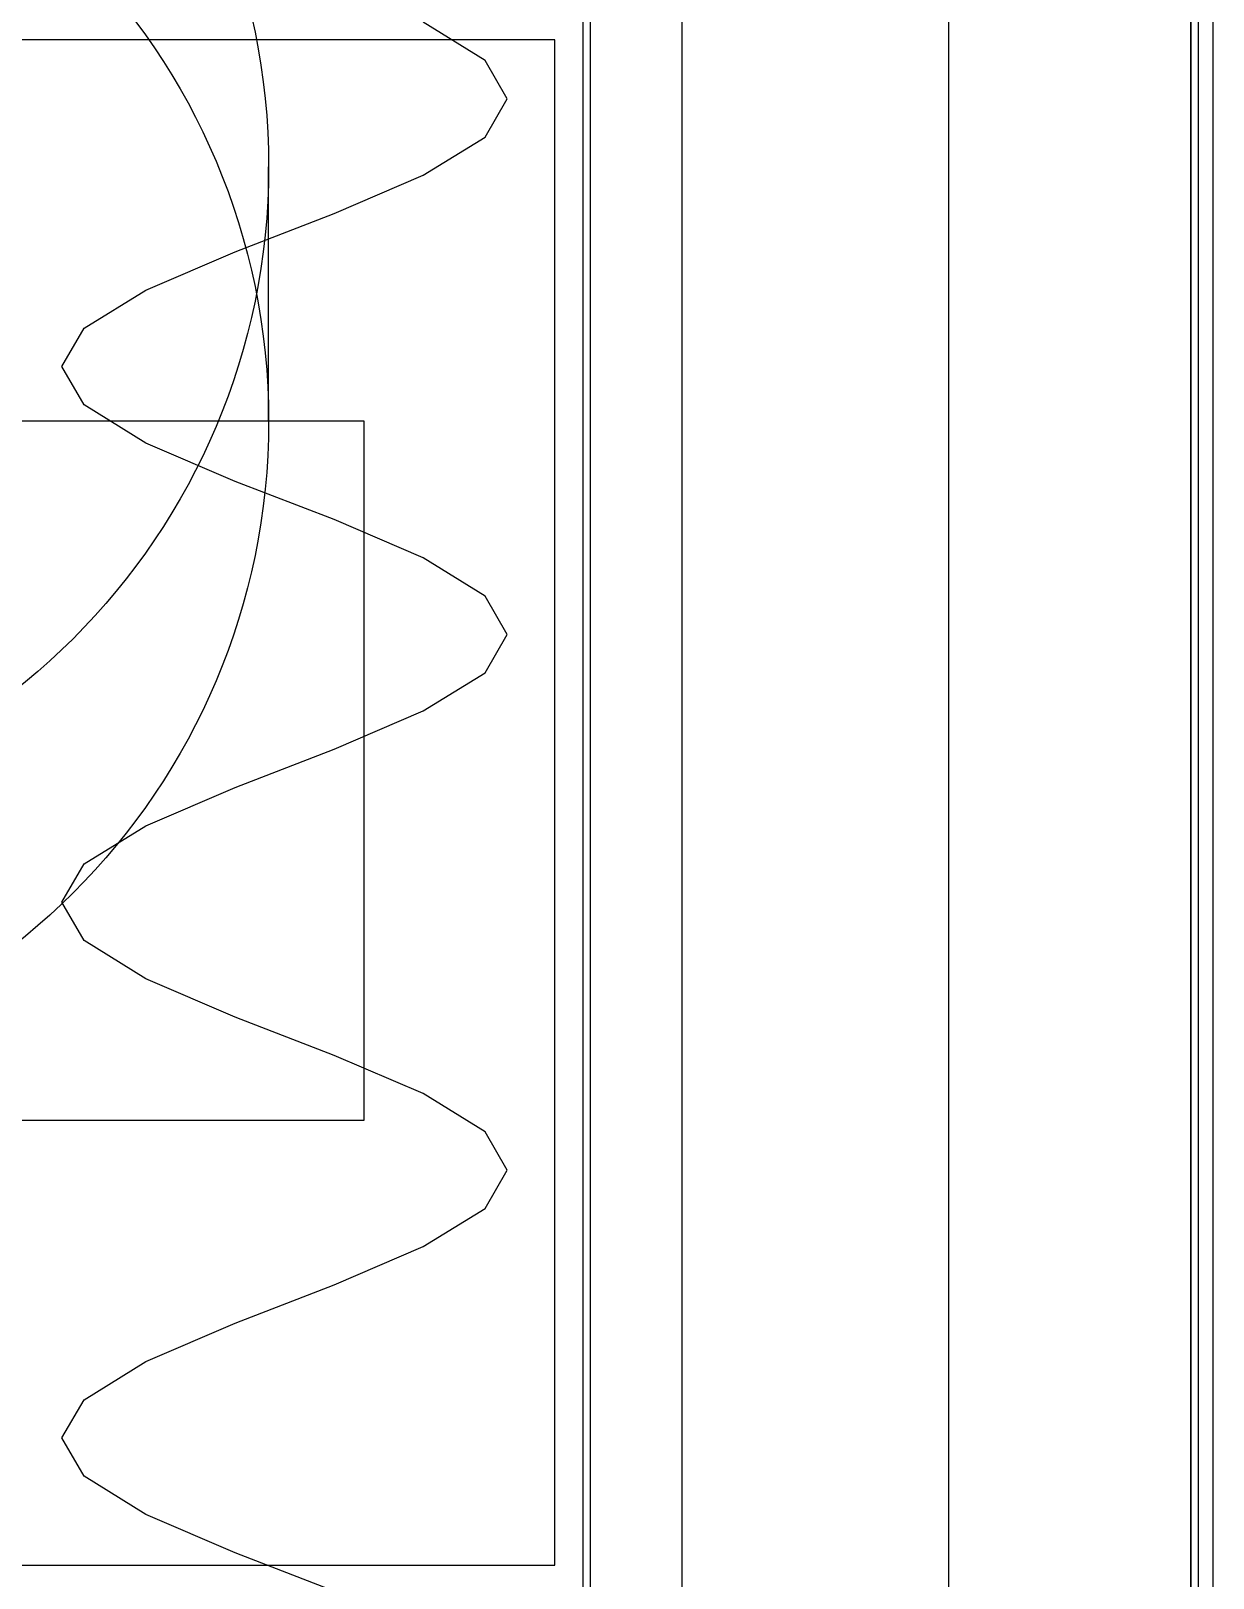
# Model space of a CAD drawing. Header units: metres. Extents: x -14 to 954, y -39 to 888.
# Drawn here: x 767.6 to 953.5, y 428 to 671.4 of the extents above; entities that cross this region are included whole.
import ezdxf

# ---------------------------------------------------------------- set-up
doc = ezdxf.new("R2010")
doc.units = ezdxf.units.M
for name, color, linetype in [('01_CHASIS_PTR_SOLDADO', 4, 'Continuous'), ('02_FORRO_EXTERIOR_LAMINA', 8, 'Continuous'), ('02_LOUVERS_LATERALES_VENTILACION', 3, 'Continuous'), ('05_COMPRESOR_HERMETICO_BOWA', 3, 'Continuous'), ('07_CHAROLAS_Y_CANALES', 5, 'Continuous'), ('08_RESORTES_HELICOIDALES', 1, 'Continuous'), ('09_CONDENSADOR_Y_VENTILADOR', 3, 'Continuous'), ('17_TOPPERS_COMIDA_CORRIDA_FITNESS', 1, 'Continuous')]:
    doc.layers.add(name, color=color, linetype=linetype)

msp = doc.modelspace()

# ---------------------------------------------------------------- linework, layer by layer
at = {"layer": '01_CHASIS_PTR_SOLDADO'}
for p, q in [((911.9, 841.9), (911.9, 38.1)), ((911.9, 841.9, 38.1), (911.9, 38.1, 38.1)), ((911.9, 841.9, 434.6), (911.9, 38.1, 434.6)), ((911.9, 841.9, 460), (911.9, 38.1, 460)), ((911.9, 841.9, 1791.9), (911.9, 38.1, 1791.9)), ((911.9, 841.9, 1830), (911.9, 38.1, 1830)), ((950, 38.1), (950, 841.9)), ((950, 38.1, 38.1), (950, 841.9)), ((950, 38.1, 434.6), (950, 841.9, 434.6)), ((950, 38.1, 460), (950, 841.9, 434.6)), ((950, 38.1, 1791.9), (950, 841.9, 1791.9)), ((950, 38.1, 1830), (950, 841.9, 1791.9))]:
    msp.add_line(p, q, dxfattribs=at)
at = {"layer": '02_FORRO_EXTERIOR_LAMINA'}
for p, q in [((951.21, -1.21, 1830), (951.21, 881.21, 1830)), ((951.21, -1.21, 1831.21), (951.21, 881.21, 1830)), ((951.21, -1.21, -1.21), (951.21, 881.21, -1.21)), ((951.21, -1.21), (951.21, 881.21, -1.21)), ((950, 880), (950, 0)), ((950, 880, 1830), (950, 0, 1830)), ((951.21, 0), (951.21, 880)), ((951.21, 0, 1830), (951.21, 880))]:
    msp.add_line(p, q, dxfattribs=at)
at = {"layer": '02_LOUVERS_LATERALES_VENTILACION'}
for p, q in [((950, 730, 85), (950, 330, 85)), ((950, 730, 90.5), (950, 330, 90.5)), ((950, 730, 103.5), (950, 330, 103.5)), ((950, 730, 109), (950, 330, 109)), ((950, 730, 122), (950, 330, 122)), ((950, 730, 127.5), (950, 330, 127.5)), ((950, 730, 140.5), (950, 330, 140.5)), ((950, 730, 146), (950, 330, 146)), ((950, 730, 159), (950, 330, 159)), ((950, 730, 164.5), (950, 330, 164.5)), ((950, 730, 177.5), (950, 330, 177.5)), ((950, 730, 183), (950, 330, 183)), ((950, 730, 196), (950, 330, 196)), ((950, 730, 201.5), (950, 330, 201.5)), ((950, 730, 214.5), (950, 330, 214.5)), ((950, 730, 220), (950, 330, 220)), ((950, 730, 233), (950, 330, 233)), ((950, 730, 238.5), (950, 330, 238.5)), ((950, 730, 251.5), (950, 330, 251.5)), ((950, 730, 257), (950, 330, 257)), ((950, 730, 270), (950, 330, 270)), ((950, 730, 275.5), (950, 330, 275.5)), ((950, 730, 288.5), (950, 330, 288.5)), ((950, 730, 294), (950, 330, 294)), ((950, 730, 307), (950, 330, 307)), ((950, 730, 312.5), (950, 330, 312.5)), ((950, 730, 325.5), (950, 330, 325.5)), ((950, 730, 331), (950, 330, 331)), ((950, 730, 344), (950, 330, 344)), ((950, 730, 349.5), (950, 330, 349.5)), ((950, 730, 362.5), (950, 330, 362.5)), ((950, 730, 368), (950, 330, 368)), ((953.5, 330, 85), (953.5, 730, 85)), ((953.5, 330, 90.5), (953.5, 730, 85)), ((953.5, 330, 103.5), (953.5, 730, 103.5)), ((953.5, 330, 109), (953.5, 730, 103.5)), ((953.5, 330, 122), (953.5, 730, 122)), ((953.5, 330, 127.5), (953.5, 730, 122)), ((953.5, 330, 140.5), (953.5, 730, 140.5)), ((953.5, 330, 146), (953.5, 730, 140.5)), ((953.5, 330, 159), (953.5, 730, 159)), ((953.5, 330, 164.5), (953.5, 730, 159)), ((953.5, 330, 177.5), (953.5, 730, 177.5)), ((953.5, 330, 183), (953.5, 730, 177.5)), ((953.5, 330, 196), (953.5, 730, 196)), ((953.5, 330, 201.5), (953.5, 730, 196)), ((953.5, 330, 214.5), (953.5, 730, 214.5)), ((953.5, 330, 220), (953.5, 730, 214.5)), ((953.5, 330, 233), (953.5, 730, 233)), ((953.5, 330, 238.5), (953.5, 730, 233)), ((953.5, 330, 251.5), (953.5, 730, 251.5)), ((953.5, 330, 257), (953.5, 730, 251.5)), ((953.5, 330, 270), (953.5, 730, 270)), ((953.5, 330, 275.5), (953.5, 730, 270)), ((953.5, 330, 288.5), (953.5, 730, 288.5)), ((953.5, 330, 294), (953.5, 730, 288.5)), ((953.5, 330, 307), (953.5, 730, 307)), ((953.5, 330, 312.5), (953.5, 730, 307)), ((953.5, 330, 325.5), (953.5, 730, 325.5)), ((953.5, 330, 331), (953.5, 730, 325.5)), ((953.5, 330, 344), (953.5, 730, 344)), ((953.5, 330, 349.5), (953.5, 730, 344)), ((953.5, 330, 362.5), (953.5, 730, 362.5)), ((953.5, 330, 368), (953.5, 730, 362.5))]:
    msp.add_line(p, q, dxfattribs=at)
at = {"layer": '05_COMPRESOR_HERMETICO_BOWA'}
for p in [(870, 270, 38.1), (870, 270, 44.1)]:
    msp.add_line(p, (870, 831.9, 38.1), dxfattribs=at)
at = {"layer": '07_CHAROLAS_Y_CANALES'}
for p, q in [((854.4, 800, 551.5), (854.4, 150, 551.5)), ((854.4, 800, 611.5), (854.4, 150, 611.5)), ((854.4, 800, 751.5), (854.4, 150, 751.5)), ((854.4, 800, 811.5), (854.4, 150, 811.5)), ((854.4, 800, 951.5), (854.4, 150, 951.5)), ((854.4, 800, 1011.5), (854.4, 150, 1011.5)), ((854.4, 800, 1151.5), (854.4, 150, 1151.5)), ((854.4, 800, 1211.5), (854.4, 150, 1211.5)), ((854.4, 800, 1351.5), (854.4, 150, 1351.5)), ((854.4, 800, 1411.5), (854.4, 150, 1411.5)), ((854.4, 800, 1551.5), (854.4, 150, 1551.5)), ((854.4, 800, 1611.5), (854.4, 150, 1611.5)), ((855.6, 150, 551.5), (855.6, 800, 551.5)), ((855.6, 150, 611.5), (855.6, 800, 551.5)), ((855.6, 150, 751.5), (855.6, 800, 751.5)), ((855.6, 150, 811.5), (855.6, 800, 751.5)), ((855.6, 150, 951.5), (855.6, 800, 951.5)), ((855.6, 150, 1011.5), (855.6, 800, 951.5)), ((855.6, 150, 1151.5), (855.6, 800, 1151.5)), ((855.6, 150, 1211.5), (855.6, 800, 1151.5)), ((855.6, 150, 1351.5), (855.6, 800, 1351.5)), ((855.6, 150, 1411.5), (855.6, 800, 1351.5)), ((855.6, 150, 1551.5), (855.6, 800, 1551.5)), ((855.6, 150, 1611.5), (855.6, 800, 1551.5)), ((950, 150, 550), (950, 800, 550)), ((950, 150, 551.5), (950, 800, 550)), ((950, 150, 750), (950, 800, 750)), ((950, 150, 751.5), (950, 800, 750)), ((950, 150, 950), (950, 800, 950)), ((950, 150, 951.5), (950, 800, 950)), ((950, 150, 1150), (950, 800, 1150)), ((950, 150, 1151.5), (950, 800, 1150)), ((950, 150, 1350), (950, 800, 1350)), ((950, 150, 1351.5), (950, 800, 1350)), ((950, 150, 1550), (950, 800, 1550)), ((950, 150, 1551.5), (950, 800, 1550))]:
    msp.add_line(p, q, dxfattribs=at)
at = {"layer": '08_RESORTES_HELICOIDALES'}
for p, q in [((839.03, 666.73, 604.19), (829.32, 672.76, 616.36)), ((839.03, 666.73, 804.19), (829.32, 672.76, 816.36)), ((839.03, 666.73, 1004.19), (829.32, 672.76, 1016.36)), ((839.03, 666.73, 1204.19), (829.32, 672.76, 1216.36)), ((839.03, 666.73, 1404.19), (829.32, 672.76, 1416.36)), ((839.03, 666.73, 1604.19), (829.32, 672.76, 1616.36)), ((842.5, 660.71, 589), (839.03, 666.73, 604.19)), ((842.5, 660.71, 789), (839.03, 666.73, 804.19)), ((842.5, 660.71, 989), (839.03, 666.73, 1004.19)), ((842.5, 660.71, 1189), (839.03, 666.73, 1204.19)), ((842.5, 660.71, 1389), (839.03, 666.73, 1404.19)), ((842.5, 660.71, 1589), (839.03, 666.73, 1604.19)), ((839.03, 654.69, 573.81), (842.5, 660.71, 589)), ((839.03, 654.69, 773.81), (842.5, 660.71, 789)), ((839.03, 654.69, 973.81), (842.5, 660.71, 989)), ((839.03, 654.69, 1173.81), (842.5, 660.71, 1189)), ((839.03, 654.69, 1373.81), (842.5, 660.71, 1389)), ((839.03, 654.69, 1573.81), (842.5, 660.71, 1589)), ((829.32, 648.67, 561.64), (839.03, 654.69, 573.81)), ((829.32, 648.67, 761.64), (839.03, 654.69, 773.81)), ((829.32, 648.67, 961.64), (839.03, 654.69, 973.81)), ((829.32, 648.67, 1161.64), (839.03, 654.69, 1173.81)), ((829.32, 648.67, 1361.64), (839.03, 654.69, 1373.81)), ((829.32, 648.67, 1561.64), (839.03, 654.69, 1573.81)), ((815.29, 642.65, 554.88), (829.32, 648.67, 561.64)), ((815.29, 642.65, 754.88), (829.32, 648.67, 761.64)), ((815.29, 642.65, 954.88), (829.32, 648.67, 961.64)), ((815.29, 642.65, 1154.88), (829.32, 648.67, 1161.64)), ((815.29, 642.65, 1354.88), (829.32, 648.67, 1361.64)), ((815.29, 642.65, 1554.88), (829.32, 648.67, 1561.64)), ((799.71, 636.63, 554.88), (815.29, 642.65, 554.88)), ((799.71, 636.63, 754.88), (815.29, 642.65, 754.88)), ((799.71, 636.63, 954.88), (815.29, 642.65, 954.88)), ((799.71, 636.63, 1154.88), (815.29, 642.65, 1154.88)), ((799.71, 636.63, 1354.88), (815.29, 642.65, 1354.88)), ((799.71, 636.63, 1554.88), (815.29, 642.65, 1554.88)), ((785.68, 630.61, 561.64), (799.71, 636.63, 554.88)), ((785.68, 630.61, 761.64), (799.71, 636.63, 754.88)), ((785.68, 630.61, 961.64), (799.71, 636.63, 954.88)), ((785.68, 630.61, 1161.64), (799.71, 636.63, 1154.88)), ((785.68, 630.61, 1361.64), (799.71, 636.63, 1354.88)), ((785.68, 630.61, 1561.64), (799.71, 636.63, 1554.88)), ((775.97, 624.59, 573.81), (785.68, 630.61, 561.64)), ((775.97, 624.59, 773.81), (785.68, 630.61, 761.64)), ((775.97, 624.59, 973.81), (785.68, 630.61, 961.64)), ((775.97, 624.59, 1173.81), (785.68, 630.61, 1161.64)), ((775.97, 624.59, 1373.81), (785.68, 630.61, 1361.64)), ((775.97, 624.59, 1573.81), (785.68, 630.61, 1561.64)), ((772.5, 618.57, 589), (775.97, 624.59, 573.81)), ((772.5, 618.57, 789), (775.97, 624.59, 773.81)), ((772.5, 618.57, 989), (775.97, 624.59, 973.81)), ((772.5, 618.57, 1189), (775.97, 624.59, 1173.81)), ((772.5, 618.57, 1389), (775.97, 624.59, 1373.81)), ((772.5, 618.57, 1589), (775.97, 624.59, 1573.81)), ((775.97, 612.55, 604.19), (772.5, 618.57, 589)), ((775.97, 612.55, 804.19), (772.5, 618.57, 789)), ((775.97, 612.55, 1004.19), (772.5, 618.57, 989)), ((775.97, 612.55, 1204.19), (772.5, 618.57, 1189)), ((775.97, 612.55, 1404.19), (772.5, 618.57, 1389)), ((775.97, 612.55, 1604.19), (772.5, 618.57, 1589)), ((785.68, 606.53, 616.36), (775.97, 612.55, 604.19)), ((785.68, 606.53, 816.36), (775.97, 612.55, 804.19)), ((785.68, 606.53, 1016.36), (775.97, 612.55, 1004.19)), ((785.68, 606.53, 1216.36), (775.97, 612.55, 1204.19)), ((785.68, 606.53, 1416.36), (775.97, 612.55, 1404.19)), ((785.68, 606.53, 1616.36), (775.97, 612.55, 1604.19)), ((799.71, 600.51, 623.12), (785.68, 606.53, 616.36)), ((799.71, 600.51, 823.12), (785.68, 606.53, 816.36)), ((799.71, 600.51, 1023.12), (785.68, 606.53, 1016.36)), ((799.71, 600.51, 1223.12), (785.68, 606.53, 1216.36)), ((799.71, 600.51, 1423.12), (785.68, 606.53, 1416.36)), ((799.71, 600.51, 1623.12), (785.68, 606.53, 1616.36)), ((815.29, 594.49, 623.12), (799.71, 600.51, 623.12)), ((815.29, 594.49, 823.12), (799.71, 600.51, 823.12)), ((815.29, 594.49, 1023.12), (799.71, 600.51, 1023.12)), ((815.29, 594.49, 1223.12), (799.71, 600.51, 1223.12)), ((815.29, 594.49, 1423.12), (799.71, 600.51, 1423.12)), ((815.29, 594.49, 1623.12), (799.71, 600.51, 1623.12)), ((829.32, 588.47, 616.36), (815.29, 594.49, 623.12)), ((829.32, 588.47, 816.36), (815.29, 594.49, 823.12)), ((829.32, 588.47, 1016.36), (815.29, 594.49, 1023.12)), ((829.32, 588.47, 1216.36), (815.29, 594.49, 1223.12)), ((829.32, 588.47, 1416.36), (815.29, 594.49, 1423.12)), ((829.32, 588.47, 1616.36), (815.29, 594.49, 1623.12)), ((839.03, 582.45, 604.19), (829.32, 588.47, 616.36)), ((839.03, 582.45, 804.19), (829.32, 588.47, 816.36)), ((839.03, 582.45, 1004.19), (829.32, 588.47, 1016.36)), ((839.03, 582.45, 1204.19), (829.32, 588.47, 1216.36)), ((839.03, 582.45, 1404.19), (829.32, 588.47, 1416.36)), ((839.03, 582.45, 1604.19), (829.32, 588.47, 1616.36)), ((842.5, 576.43, 589), (839.03, 582.45, 604.19)), ((842.5, 576.43, 789), (839.03, 582.45, 804.19)), ((842.5, 576.43, 989), (839.03, 582.45, 1004.19)), ((842.5, 576.43, 1189), (839.03, 582.45, 1204.19)), ((842.5, 576.43, 1389), (839.03, 582.45, 1404.19)), ((842.5, 576.43, 1589), (839.03, 582.45, 1604.19)), ((839.03, 570.41, 573.81), (842.5, 576.43, 589)), ((839.03, 570.41, 773.81), (842.5, 576.43, 789)), ((839.03, 570.41, 973.81), (842.5, 576.43, 989)), ((839.03, 570.41, 1173.81), (842.5, 576.43, 1189)), ((839.03, 570.41, 1373.81), (842.5, 576.43, 1389)), ((839.03, 570.41, 1573.81), (842.5, 576.43, 1589)), ((829.32, 564.39, 561.64), (839.03, 570.41, 573.81)), ((829.32, 564.39, 761.64), (839.03, 570.41, 773.81)), ((829.32, 564.39, 961.64), (839.03, 570.41, 973.81)), ((829.32, 564.39, 1161.64), (839.03, 570.41, 1173.81)), ((829.32, 564.39, 1361.64), (839.03, 570.41, 1373.81)), ((829.32, 564.39, 1561.64), (839.03, 570.41, 1573.81)), ((815.29, 558.37, 554.88), (829.32, 564.39, 561.64)), ((815.29, 558.37, 754.88), (829.32, 564.39, 761.64)), ((815.29, 558.37, 954.88), (829.32, 564.39, 961.64)), ((815.29, 558.37, 1154.88), (829.32, 564.39, 1161.64)), ((815.29, 558.37, 1354.88), (829.32, 564.39, 1361.64)), ((815.29, 558.37, 1554.88), (829.32, 564.39, 1561.64)), ((799.71, 552.35, 554.88), (815.29, 558.37, 554.88)), ((799.71, 552.35, 754.88), (815.29, 558.37, 754.88)), ((799.71, 552.35, 954.88), (815.29, 558.37, 954.88)), ((799.71, 552.35, 1154.88), (815.29, 558.37, 1154.88)), ((799.71, 552.35, 1354.88), (815.29, 558.37, 1354.88)), ((799.71, 552.35, 1554.88), (815.29, 558.37, 1554.88)), ((785.68, 546.33, 561.64), (799.71, 552.35, 554.88)), ((785.68, 546.33, 761.64), (799.71, 552.35, 754.88)), ((785.68, 546.33, 961.64), (799.71, 552.35, 954.88)), ((785.68, 546.33, 1161.64), (799.71, 552.35, 1154.88)), ((785.68, 546.33, 1361.64), (799.71, 552.35, 1354.88)), ((785.68, 546.33, 1561.64), (799.71, 552.35, 1554.88)), ((775.97, 540.31, 573.81), (785.68, 546.33, 561.64)), ((775.97, 540.31, 773.81), (785.68, 546.33, 761.64)), ((775.97, 540.31, 973.81), (785.68, 546.33, 961.64)), ((775.97, 540.31, 1173.81), (785.68, 546.33, 1161.64)), ((775.97, 540.31, 1373.81), (785.68, 546.33, 1361.64)), ((775.97, 540.31, 1573.81), (785.68, 546.33, 1561.64)), ((772.5, 534.29, 589), (775.97, 540.31, 573.81)), ((772.5, 534.29, 789), (775.97, 540.31, 773.81)), ((772.5, 534.29, 989), (775.97, 540.31, 973.81)), ((772.5, 534.29, 1189), (775.97, 540.31, 1173.81)), ((772.5, 534.29, 1389), (775.97, 540.31, 1373.81)), ((772.5, 534.29, 1589), (775.97, 540.31, 1573.81)), ((775.97, 528.27, 604.19), (772.5, 534.29, 589)), ((775.97, 528.27, 804.19), (772.5, 534.29, 789)), ((775.97, 528.27, 1004.19), (772.5, 534.29, 989)), ((775.97, 528.27, 1204.19), (772.5, 534.29, 1189)), ((775.97, 528.27, 1404.19), (772.5, 534.29, 1389)), ((775.97, 528.27, 1604.19), (772.5, 534.29, 1589)), ((785.68, 522.24, 616.36), (775.97, 528.27, 604.19)), ((785.68, 522.24, 816.36), (775.97, 528.27, 804.19)), ((785.68, 522.24, 1016.36), (775.97, 528.27, 1004.19)), ((785.68, 522.24, 1216.36), (775.97, 528.27, 1204.19)), ((785.68, 522.24, 1416.36), (775.97, 528.27, 1404.19)), ((785.68, 522.24, 1616.36), (775.97, 528.27, 1604.19)), ((799.71, 516.22, 623.12), (785.68, 522.24, 616.36)), ((799.71, 516.22, 823.12), (785.68, 522.24, 816.36)), ((799.71, 516.22, 1023.12), (785.68, 522.24, 1016.36)), ((799.71, 516.22, 1223.12), (785.68, 522.24, 1216.36)), ((799.71, 516.22, 1423.12), (785.68, 522.24, 1416.36)), ((799.71, 516.22, 1623.12), (785.68, 522.24, 1616.36)), ((815.29, 510.2, 623.12), (799.71, 516.22, 623.12)), ((815.29, 510.2, 823.12), (799.71, 516.22, 823.12)), ((815.29, 510.2, 1023.12), (799.71, 516.22, 1023.12)), ((815.29, 510.2, 1223.12), (799.71, 516.22, 1223.12)), ((815.29, 510.2, 1423.12), (799.71, 516.22, 1423.12)), ((815.29, 510.2, 1623.12), (799.71, 516.22, 1623.12)), ((829.32, 504.18, 616.36), (815.29, 510.2, 623.12)), ((829.32, 504.18, 816.36), (815.29, 510.2, 823.12)), ((829.32, 504.18, 1016.36), (815.29, 510.2, 1023.12)), ((829.32, 504.18, 1216.36), (815.29, 510.2, 1223.12)), ((829.32, 504.18, 1416.36), (815.29, 510.2, 1423.12)), ((829.32, 504.18, 1616.36), (815.29, 510.2, 1623.12)), ((839.03, 498.16, 604.19), (829.32, 504.18, 616.36)), ((839.03, 498.16, 804.19), (829.32, 504.18, 816.36)), ((839.03, 498.16, 1004.19), (829.32, 504.18, 1016.36)), ((839.03, 498.16, 1204.19), (829.32, 504.18, 1216.36)), ((839.03, 498.16, 1404.19), (829.32, 504.18, 1416.36)), ((839.03, 498.16, 1604.19), (829.32, 504.18, 1616.36)), ((842.5, 492.14, 589), (839.03, 498.16, 604.19)), ((842.5, 492.14, 789), (839.03, 498.16, 804.19)), ((842.5, 492.14, 989), (839.03, 498.16, 1004.19)), ((842.5, 492.14, 1189), (839.03, 498.16, 1204.19)), ((842.5, 492.14, 1389), (839.03, 498.16, 1404.19)), ((842.5, 492.14, 1589), (839.03, 498.16, 1604.19)), ((839.03, 486.12, 573.81), (842.5, 492.14, 589)), ((839.03, 486.12, 773.81), (842.5, 492.14, 789)), ((839.03, 486.12, 973.81), (842.5, 492.14, 989)), ((839.03, 486.12, 1173.81), (842.5, 492.14, 1189)), ((839.03, 486.12, 1373.81), (842.5, 492.14, 1389)), ((839.03, 486.12, 1573.81), (842.5, 492.14, 1589)), ((829.32, 480.1, 561.64), (839.03, 486.12, 573.81)), ((829.32, 480.1, 761.64), (839.03, 486.12, 773.81)), ((829.32, 480.1, 961.64), (839.03, 486.12, 973.81)), ((829.32, 480.1, 1161.64), (839.03, 486.12, 1173.81)), ((829.32, 480.1, 1361.64), (839.03, 486.12, 1373.81)), ((829.32, 480.1, 1561.64), (839.03, 486.12, 1573.81)), ((815.29, 474.08, 554.88), (829.32, 480.1, 561.64)), ((815.29, 474.08, 754.88), (829.32, 480.1, 761.64)), ((815.29, 474.08, 954.88), (829.32, 480.1, 961.64)), ((815.29, 474.08, 1154.88), (829.32, 480.1, 1161.64)), ((815.29, 474.08, 1354.88), (829.32, 480.1, 1361.64)), ((815.29, 474.08, 1554.88), (829.32, 480.1, 1561.64)), ((799.71, 468.06, 554.88), (815.29, 474.08, 554.88)), ((799.71, 468.06, 754.88), (815.29, 474.08, 754.88)), ((799.71, 468.06, 954.88), (815.29, 474.08, 954.88)), ((799.71, 468.06, 1154.88), (815.29, 474.08, 1154.88)), ((799.71, 468.06, 1354.88), (815.29, 474.08, 1354.88)), ((799.71, 468.06, 1554.88), (815.29, 474.08, 1554.88)), ((785.68, 462.04, 561.64), (799.71, 468.06, 554.88)), ((785.68, 462.04, 761.64), (799.71, 468.06, 754.88)), ((785.68, 462.04, 961.64), (799.71, 468.06, 954.88)), ((785.68, 462.04, 1161.64), (799.71, 468.06, 1154.88)), ((785.68, 462.04, 1361.64), (799.71, 468.06, 1354.88)), ((785.68, 462.04, 1561.64), (799.71, 468.06, 1554.88)), ((775.97, 456.02, 573.81), (785.68, 462.04, 561.64)), ((775.97, 456.02, 773.81), (785.68, 462.04, 761.64)), ((775.97, 456.02, 973.81), (785.68, 462.04, 961.64)), ((775.97, 456.02, 1173.81), (785.68, 462.04, 1161.64)), ((775.97, 456.02, 1373.81), (785.68, 462.04, 1361.64)), ((775.97, 456.02, 1573.81), (785.68, 462.04, 1561.64)), ((772.5, 450, 589), (775.97, 456.02, 573.81)), ((772.5, 450, 789), (775.97, 456.02, 773.81)), ((772.5, 450, 989), (775.97, 456.02, 973.81)), ((772.5, 450, 1189), (775.97, 456.02, 1173.81)), ((772.5, 450, 1389), (775.97, 456.02, 1373.81)), ((772.5, 450, 1589), (775.97, 456.02, 1573.81)), ((775.97, 443.98, 604.19), (772.5, 450, 589)), ((775.97, 443.98, 804.19), (772.5, 450, 789)), ((775.97, 443.98, 1004.19), (772.5, 450, 989)), ((775.97, 443.98, 1204.19), (772.5, 450, 1189)), ((775.97, 443.98, 1404.19), (772.5, 450, 1389)), ((775.97, 443.98, 1604.19), (772.5, 450, 1589)), ((785.68, 437.96, 616.36), (775.97, 443.98, 604.19)), ((785.68, 437.96, 816.36), (775.97, 443.98, 804.19)), ((785.68, 437.96, 1016.36), (775.97, 443.98, 1004.19)), ((785.68, 437.96, 1216.36), (775.97, 443.98, 1204.19)), ((785.68, 437.96, 1416.36), (775.97, 443.98, 1404.19)), ((785.68, 437.96, 1616.36), (775.97, 443.98, 1604.19)), ((799.71, 431.94, 623.12), (785.68, 437.96, 616.36)), ((799.71, 431.94, 823.12), (785.68, 437.96, 816.36)), ((799.71, 431.94, 1023.12), (785.68, 437.96, 1016.36)), ((799.71, 431.94, 1223.12), (785.68, 437.96, 1216.36)), ((799.71, 431.94, 1423.12), (785.68, 437.96, 1416.36)), ((799.71, 431.94, 1623.12), (785.68, 437.96, 1616.36)), ((815.29, 425.92, 623.12), (799.71, 431.94, 623.12)), ((815.29, 425.92, 823.12), (799.71, 431.94, 823.12)), ((815.29, 425.92, 1023.12), (799.71, 431.94, 1023.12)), ((815.29, 425.92, 1223.12), (799.71, 431.94, 1223.12)), ((815.29, 425.92, 1423.12), (799.71, 431.94, 1423.12)), ((815.29, 425.92, 1623.12), (799.71, 431.94, 1623.12))]:
    msp.add_line(p, q, dxfattribs=at)
at = {"layer": '09_CONDENSADOR_Y_VENTILADOR'}
for p, q in [((805, 610, 180), (805, 650, 180)), ((820, 610, 50), (580, 610, 50)), ((820, 610, 50), (580, 610, 310)), ((820, 500, 50), (820, 610, 50)), ((820, 500, 310), (820, 610, 50)), ((820, 610, 50), (820, 610, 50)), ((580, 500, 50), (820, 500, 50)), ((580, 500, 310), (820, 500, 310)), ((820, 500, 50), (820, 500, 310))]:
    msp.add_line(p, q, dxfattribs=at)
for centre in [(700, 650, 180), (700, 610, 180)]:
    msp.add_circle(centre, 105, dxfattribs=at)
at = {"layer": '17_TOPPERS_COMIDA_CORRIDA_FITNESS'}
for p, q in [((850, 670, 553), (670, 670, 553)), ((850, 670, 553), (670, 670, 608)), ((850, 670, 753), (670, 670, 753)), ((850, 670, 753), (670, 670, 808)), ((850, 670, 953), (670, 670, 953)), ((850, 670, 953), (670, 670, 1008)), ((850, 670, 1153), (670, 670, 1153)), ((850, 670, 1153), (670, 670, 1208)), ((850, 670, 1353), (670, 670, 1353)), ((850, 670, 1353), (670, 670, 1408)), ((850, 670, 1553), (670, 670, 1553)), ((850, 670, 1553), (670, 670, 1608)), ((850, 430, 553), (850, 670, 553)), ((850, 430, 608), (850, 670, 553)), ((850, 670, 553), (850, 670, 553)), ((850, 430, 753), (850, 670, 753)), ((850, 430, 808), (850, 670, 753)), ((850, 670, 753), (850, 670, 753)), ((850, 430, 953), (850, 670, 953)), ((850, 430, 1008), (850, 670, 953)), ((850, 670, 953), (850, 670, 953)), ((850, 430, 1153), (850, 670, 1153)), ((850, 430, 1208), (850, 670, 1153)), ((850, 670, 1153), (850, 670, 1153)), ((850, 430, 1353), (850, 670, 1353)), ((850, 430, 1408), (850, 670, 1353)), ((850, 670, 1353), (850, 670, 1353)), ((850, 430, 1553), (850, 670, 1553)), ((850, 430, 1608), (850, 670, 1553)), ((850, 670, 1553), (850, 670, 1553)), ((670, 430, 553), (850, 430, 553)), ((670, 430, 608), (850, 430, 608)), ((670, 430, 753), (850, 430, 753)), ((670, 430, 808), (850, 430, 808)), ((670, 430, 953), (850, 430, 953)), ((670, 430, 1008), (850, 430, 1008)), ((670, 430, 1153), (850, 430, 1153)), ((670, 430, 1208), (850, 430, 1208)), ((670, 430, 1353), (850, 430, 1353)), ((670, 430, 1408), (850, 430, 1408)), ((670, 430, 1553), (850, 430, 1553)), ((670, 430, 1608), (850, 430, 1608)), ((850, 430, 553), (850, 430, 608)), ((850, 430, 753), (850, 430, 808)), ((850, 430, 953), (850, 430, 1008)), ((850, 430, 1153), (850, 430, 1208)), ((850, 430, 1353), (850, 430, 1408)), ((850, 430, 1553), (850, 430, 1608))]:
    msp.add_line(p, q, dxfattribs=at)

doc.saveas('drawing.dxf')
